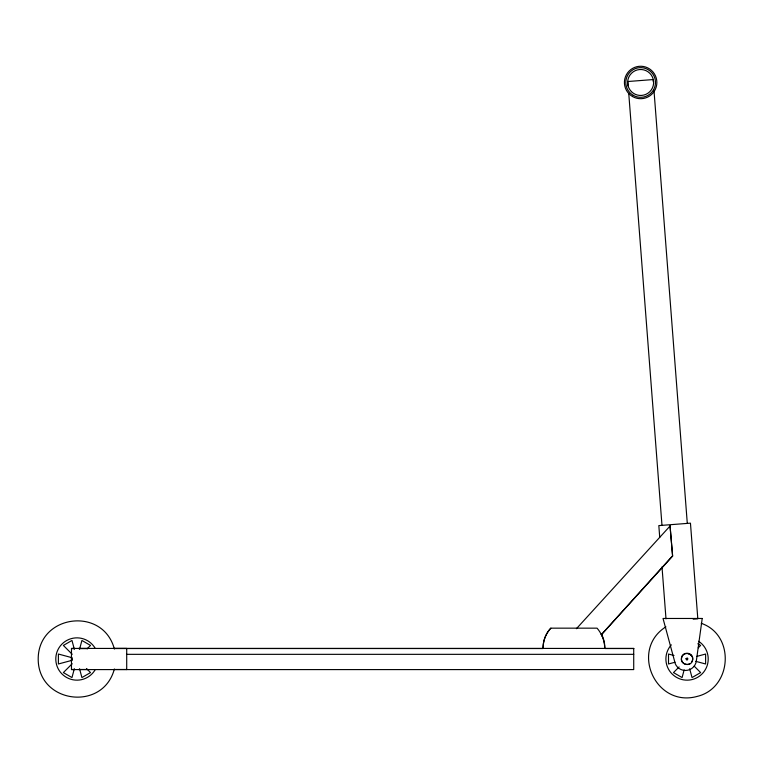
<?xml version="1.0" encoding="UTF-8"?>
<svg xmlns="http://www.w3.org/2000/svg" width="764" height="764" viewBox="0 0 764 764"><rect width="100%" height="100%" fill="white"/><g stroke="black" fill="none" stroke-linecap="round" stroke-linejoin="round"><path stroke-width="1.15" d="M71.931 657.661L71.931 660.354L71.864 659.007M74.328 668.767L71.969 677.563L63.364 672.587L72.208 663.744M79.561 649.247L81.91 640.461L90.524 645.427L87.163 648.779M684.152 669.866L682.09 677.563L673.476 672.587L679.11 666.962M114.361 669.035C102.939 711.962 38.124 703.424 38.2 659.007C38.124 614.59 102.939 606.062 114.361 648.98M672.368 556.03L601.402 634.683L672.616 556.144L670.057 526.024L672.616 556.144M576.419 628.715L670.276 525.785M698.229 647.843L700.636 645.427L697.771 643.775M665.902 626.824C629.421 649.887 655.617 707.894 697.083 696.434C732.141 688.202 735.531 635.018 701.237 623.309M675.099 662.216L668.51 663.983L668.51 654.041L674.001 655.512M696.816 656.391L705.611 654.041L705.611 663.983L695.717 661.328M693.187 619.155L697.818 618.802L690.455 523.159L658.826 525.594L659.733 537.407M75.006 648.521L71.472 648.531L75.025 648.531M87.927 648.502L78.53 648.521L87.994 648.531M113.788 648.455L126.709 648.426L126.709 669.589M550.825 628.161A28.583 28.583 0 0 0 543.118 648.502A28.812 28.812 0 0 1 550.825 628.161L597.056 628.161A31.696 31.696 0 0 1 604.763 648.455A28.058 28.058 0 0 0 601.421 634.168L602.242 635.839M113.788 648.531L543.051 648.531M605.088 648.531L633.719 648.531M126.709 654.337L633.719 654.337M71.472 669.484L75.025 669.484M78.53 669.484L87.994 669.484M113.788 669.484L126.709 669.484M688.498 653.64L690.981 655.082M694.199 666.151L700.636 672.587L692.031 677.563L689.672 668.767M72.208 654.28L63.364 645.427L71.969 640.461L74.328 649.247M86.504 668.567L90.524 672.587L81.91 677.563L79.561 668.767M601.192 634.263L601.994 635.925M653.325 81.958L653.144 79.571L627.836 81.519L628.199 86.284M653.974 90.286L687.294 523.407M628.753 93.418L661.987 525.355M662.006 566.926L665.998 618.878M71.472 657.279L71.472 660.736M698.573 641.263A21.153 21.153 0 0 1 704.179 671.441A21.153 21.153 0 0 1 673.743 675.452A21.153 21.153 0 0 1 671.336 644.845M95.261 669.589A21.153 21.153 0 0 1 63.345 675.214A21.153 21.153 0 0 1 63.345 642.801A21.153 21.153 0 0 1 95.261 648.426M689.892 663.744A5.663 5.644 0 0 1 681.478 659.838A5.663 5.644 0 0 1 688.039 653.296A5.663 5.644 0 0 1 691.964 661.681M71.577 657.575L71.577 660.449L58.389 663.983L58.389 654.041L71.577 657.575M681.583 657.546C679.435 664.499 690.914 667.574 692.528 660.478C694.677 653.516 683.207 650.441 681.583 657.546M686.005 658.73C687.342 662.904 689.252 655.779 686.005 658.73M702.221 618.468L696.348 660.87A11.011 10.963 0 0 1 674.497 660.87L663.028 618.468L702.221 618.468M633.719 648.426L71.472 648.426L71.472 669.589L633.719 669.589L633.719 648.426M632.525 96.531A16.225 16.225 0 0 0 656.868 82.474A16.225 16.225 0 0 0 632.525 68.426A16.225 16.225 0 0 0 632.525 96.531M631.456 91.661A12.988 12.988 0 0 0 653.182 85.835A12.988 12.988 0 0 0 637.281 69.935A12.988 12.988 0 0 0 631.456 91.661M633.222 95.328A14.841 14.841 0 0 0 655.483 82.474A14.841 14.841 0 0 0 633.222 69.62A14.841 14.841 0 0 0 633.222 95.328"/></g></svg>
